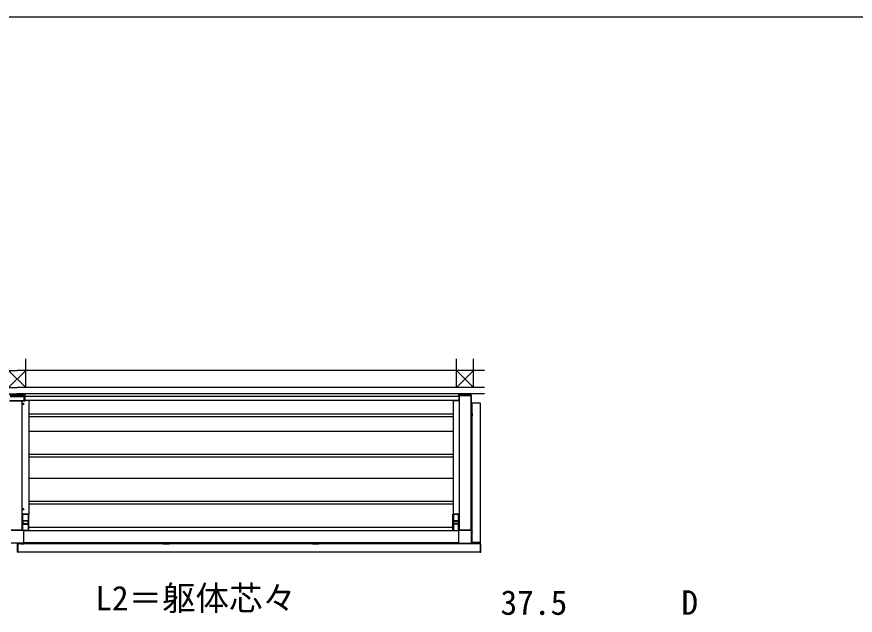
# Model space of a CAD drawing. Units: millimetres, scale not verified. Extents: x -10500 to 10500, y -15604 to 15536.
# Drawn here: x -4935 to 176, y 11350 to 14996 of the extents above; entities that cross this region are included whole.
import ezdxf
from ezdxf.enums import TextEntityAlignment as Align

# ---------------------------------------------------------------- set-up
doc = ezdxf.new("R2010")
doc.units = ezdxf.units.MM
doc.header["$LTSCALE"] = 80
for name, color, linetype in [('0-3_YKK_12', 2, 'Continuous'), ('0-4_YKK_13', 4, 'Continuous'), ('0-6_YKK_D', 6, 'Continuous'), ('0-7_YKK_ZWAK', 7, 'Continuous'), ('0-8_YSS_K', 3, 'Continuous')]:
    doc.layers.add(name, color=color, linetype=linetype)
doc.styles.add('ＭＳ ゴシック', font='')
doc.styles.get('ＭＳ ゴシック').set_extended_font_data('MS Gothic')

msp = doc.modelspace()

# ---------------------------------------------------------------- linework, layer by layer
at = {"layer": '0-3_YKK_12'}
for p, q in [((-2240.5, 12698.4), (-4895.3, 12698.4)), ((-2240.5, 12683.4), (-4885, 12683.4)), ((-2240.5, 12698.4), (-2240.5, 12658.4)), ((-2238.5, 12688.4), (-2238.5, 11868.09)), ((-2165.5, 12688.4), (-2238.5, 12688.4)), ((-2166, 12688.4), (-2166, 11868.02)), ((-2165.5, 12688.4), (-2165.5, 11867.88)), ((-4902, 11868.1), (-4902, 12655.4)), ((-2240.5, 12658.4), (-4884.7, 12658.4)), ((-4862, 12658.4), (-4862, 11965.9)), ((-2275, 12657.9), (-2238.5, 12657.9)), ((-2109.5, 12641.4), (-2159.5, 12641.4)), ((-2242.19, 11864.4), (-4892.8, 11864.4)), ((-2109, 11785.4), (-4927.5, 11785.4)), ((-4927.5, 11735.4), (-4927.5, 11785.4)), ((-2241.98, 11791.4), (-4893.02, 11791.4)), ((-2242.12, 11791.9), (-4892.88, 11791.9))]:
    msp.add_line(p, q, dxfattribs=at)
for points in [[(-2275, 12657.9), (-2275, 11965.9), (-2238.5, 11965.9)], [(-2109.5, 12641.4), (-2109.5, 11792.9), (-2159.5, 11792.9), (-2159.5, 12641.4)], [(-2109, 11785.4), (-2109, 11735.4), (-4927.5, 11735.4)]]:
    msp.add_lwpolyline(points, dxfattribs=at)
for centre in [(-4895.5, 12637.9), (-4895.5, 11995.9)]:
    msp.add_circle(centre, 4, dxfattribs=at)
at = {"layer": '0-4_YKK_13'}
for p, q in [((-4886.12, 12693.4), (-4978.88, 12693.4)), ((-4975, 12683), (-4890, 12683)), ((-4890, 12682.8), (-4975, 12682.8)), ((-4890.84, 12692.06), (-4974.16, 12692.06)), ((-4891, 12691.9), (-4974, 12691.9)), ((-4893, 12697.4), (-4972, 12697.4)), ((-4938.86, 12693.4), (-4933.86, 12698.4)), ((-4933.35, 12693.4), (-4938.35, 12698.4)), ((-4936.62, 12693.4), (-4931.62, 12698.4)), ((-4931.11, 12693.4), (-4936.11, 12698.4)), ((-4934.37, 12693.4), (-4929.37, 12698.4)), ((-4928.86, 12693.4), (-4933.86, 12698.4)), ((-4932.13, 12693.4), (-4927.13, 12698.4)), ((-4926.62, 12693.4), (-4931.62, 12698.4)), ((-4929.88, 12693.4), (-4924.88, 12698.4)), ((-4924.37, 12693.4), (-4929.37, 12698.4)), ((-4927.64, 12693.4), (-4922.64, 12698.4)), ((-4922.13, 12693.4), (-4927.13, 12698.4)), ((-4925.39, 12693.4), (-4920.39, 12698.4)), ((-4919.88, 12693.4), (-4924.88, 12698.4)), ((-4923.15, 12693.4), (-4918.15, 12698.4)), ((-4917.64, 12693.4), (-4922.64, 12698.4)), ((-4920.9, 12693.4), (-4915.9, 12698.4)), ((-4915.39, 12693.4), (-4920.39, 12698.4)), ((-4918.66, 12693.4), (-4913.66, 12698.4)), ((-4913.15, 12693.4), (-4918.15, 12698.4)), ((-4916.41, 12693.4), (-4911.41, 12698.4)), ((-4910.9, 12693.4), (-4915.9, 12698.4)), ((-4914.17, 12693.4), (-4909.17, 12698.4)), ((-4908.66, 12693.4), (-4913.66, 12698.4)), ((-4911.92, 12693.4), (-4906.92, 12698.4)), ((-4906.41, 12693.4), (-4911.41, 12698.4)), ((-4909.68, 12693.4), (-4904.68, 12698.4)), ((-4904.17, 12693.4), (-4909.17, 12698.4)), ((-4907.43, 12693.4), (-4902.43, 12698.4)), ((-4901.92, 12693.4), (-4906.92, 12698.4)), ((-4905.19, 12693.4), (-4900.19, 12698.4)), ((-4899.68, 12693.4), (-4904.68, 12698.4)), ((-4902.94, 12693.4), (-4897.94, 12698.4)), ((-4897.43, 12693.4), (-4902.43, 12698.4)), ((-4900.7, 12693.4), (-4895.7, 12698.4)), ((-4895.19, 12693.4), (-4900.19, 12698.4)), ((-4898.45, 12693.4), (-4893.45, 12698.4)), ((-4892.94, 12693.4), (-4897.94, 12698.4)), ((-4896.21, 12693.4), (-4891.21, 12698.4)), ((-4890.7, 12693.4), (-4895.7, 12698.4)), ((-4893.96, 12693.4), (-4888.96, 12698.4)), ((-4888.45, 12693.4), (-4893.45, 12698.4)), ((-4893, 12697.4), (-4893, 12693.4)), ((-4891.72, 12693.4), (-4886.72, 12698.4)), ((-4886.21, 12693.4), (-4891.21, 12698.4)), ((-4890, 12682.8), (-4890.32, 12656.97)), ((-4890.16, 12657.13), (-4889.84, 12682.65)), ((-4890, 12690.9), (-4890, 12683)), ((-4889.84, 12682.65), (-4889.84, 12691.06)), ((-4889.47, 12693.4), (-4885, 12697.87)), ((-4885, 12694.44), (-4888.96, 12698.4)), ((-4886.06, 12682.46), (-4888.85, 12682.46)), ((-4887.23, 12693.4), (-4885, 12695.63)), ((-4885, 12696.68), (-4886.72, 12698.4)), ((-4886.12, 12693.4), (-4886, 12693.4)), ((-4885.06, 12692.4), (-4885.06, 12682.65)), ((-4885, 12692.4), (-4885.06, 12692.4)), ((-4885.06, 12682.65), (-4884.75, 12657.13)), ((-2240.5, 12698.4), (-2164.5, 12698.4)), ((-2240.5, 12688.4), (-2240.5, 12698.4)), ((-2239.5, 12687.4), (-2238.5, 12687.4)), ((-2239, 12689.9), (-2239, 12688.4)), ((-2239, 12688.4), (-2165, 12688.4)), ((-2238, 12690.9), (-2166, 12690.9)), ((-2165.5, 12687.4), (-2165.5, 12687.4)), ((-2165, 12688.4), (-2165, 12689.9)), ((-2164.5, 12688.4), (-2164.5, 12698.4)), ((-4885.02, 12655.4), (-4979.98, 12655.4)), ((-4889.38, 12655.91), (-4975.62, 12655.91)), ((-4974.71, 12656.71), (-4890.29, 12656.71)), ((-4899.65, 12637.9), (-4891.35, 12637.9)), ((-4897.55, 12638.25), (-4897.55, 12637.55)), ((-4897.55, 12638.25), (-4896.35, 12638.25)), ((-4897.55, 12637.55), (-4896.35, 12637.55)), ((-4895.85, 12639.95), (-4895.15, 12639.95)), ((-4895.85, 12639.95), (-4895.85, 12638.75)), ((-4895.85, 12637.05), (-4895.85, 12635.85)), ((-4895.85, 12635.85), (-4895.15, 12635.85)), ((-4895.5, 12633.75), (-4895.5, 12642.05)), ((-4895.15, 12639.95), (-4895.15, 12638.75)), ((-4895.15, 12637.05), (-4895.15, 12635.85)), ((-4894.65, 12638.25), (-4893.45, 12638.25)), ((-4894.65, 12637.55), (-4893.45, 12637.55)), ((-4893.45, 12638.25), (-4893.45, 12637.55)), ((-4885.75, 12656.13), (-4889.16, 12656.13)), ((-4884.02, 12657.4), (-4884.7, 12658.08)), ((-4884.02, 12656.4), (-4884.02, 12657.4)), ((-2159.8, 12641.4), (-2159.7, 12642.96)), ((-2109.2, 12641.4), (-2159.8, 12641.4)), ((-2158.71, 12643.9), (-2158.41, 12643.9)), ((-2158.41, 12643.9), (-2110.59, 12643.9)), ((-2110.59, 12643.9), (-2110.29, 12643.9)), ((-2109.3, 12642.96), (-2109.2, 12641.4)), ((-4862, 12577.4), (-2275, 12577.4)), ((-2165.5, 12567.9), (-2165.5, 12582.4)), ((-2165.5, 12582.4), (-2159.5, 12582.4)), ((-2159.59, 12576.49), (-2159.59, 12567.51)), ((-2159.56, 12576.99), (-2159.5, 12577)), ((-2159.5, 12582.4), (-2159.5, 12577)), ((-4862, 12561.4), (-2275, 12561.4)), ((-2159.8, 12563.9), (-2165.5, 12563.9)), ((-2159.56, 12567.01), (-2159.5, 12567)), ((-2159.5, 12567), (-2159.5, 12564.2)), ((-4862, 12471.4), (-2275, 12471.4)), ((-4862, 12331.4), (-2275, 12331.4)), ((-4862, 12315.4), (-2275, 12315.4)), ((-4862, 12185.9), (-2275, 12185.9)), ((-4862, 12045.9), (-2275, 12045.9)), ((-4862, 12029.9), (-2275, 12029.9)), ((-4899.65, 11995.9), (-4891.35, 11995.9)), ((-4897.55, 11996.25), (-4897.55, 11995.55)), ((-4897.55, 11996.25), (-4896.35, 11996.25)), ((-4897.55, 11995.55), (-4896.35, 11995.55)), ((-4897, 11925.9), (-4897, 11965.9)), ((-4897, 11965.6), (-4866, 11965.6)), ((-4895.85, 11997.95), (-4895.15, 11997.95)), ((-4895.85, 11997.95), (-4895.85, 11996.75)), ((-4895.85, 11995.05), (-4895.85, 11993.85)), ((-4895.85, 11993.85), (-4895.15, 11993.85)), ((-4895.5, 11991.75), (-4895.5, 12000.05)), ((-4895.15, 11997.95), (-4895.15, 11996.75)), ((-4895.15, 11995.05), (-4895.15, 11993.85)), ((-4894.65, 11996.25), (-4893.45, 11996.25)), ((-4894.65, 11995.55), (-4893.45, 11995.55)), ((-4893.45, 11996.25), (-4893.45, 11995.55)), ((-2241.5, 11965.6), (-2272.5, 11965.6)), ((-2241.5, 11925.9), (-2241.5, 11965.9)), ((-4896.5, 11909.4), (-4896.5, 11922.4)), ((-4867.5, 11923.4), (-4895.5, 11923.4)), ((-4894.5, 11925.9), (-4894.5, 11923.4)), ((-4894.5, 11925.4), (-4868.5, 11925.4)), ((-4868.5, 11923.4), (-4868.5, 11925.9)), ((-4866.5, 11922.4), (-4866.5, 11909.4)), ((-2272, 11922.4), (-2272, 11909.4)), ((-2271, 11923.4), (-2243, 11923.4)), ((-2270, 11923.4), (-2270, 11925.9)), ((-2244, 11925.4), (-2270, 11925.4)), ((-2244, 11925.9), (-2244, 11923.4)), ((-2242, 11909.4), (-2242, 11922.4)), ((-4968.2, 11868.1), (-4896.8, 11868.1)), ((-4896.8, 11868.05), (-4968.2, 11868.05)), ((-4895.5, 11908.4), (-4867.5, 11908.4)), ((-4894.5, 11908.4), (-4894.5, 11905.9)), ((-4868.5, 11906.4), (-4894.5, 11906.4)), ((-4893.5, 11905.9), (-4869.5, 11905.9)), ((-4866, 11866.2), (-4893.4, 11866.2)), ((-4861, 11865.9), (-4893.23, 11865.9)), ((-4892.85, 11864.1), (-4892.85, 11792.7)), ((-4892.8, 11864.1), (-4892.8, 11792.7)), ((-4868.5, 11905.9), (-4868.5, 11908.4)), ((-2276, 11884.9), (-4861, 11884.9)), ((-2276, 11865.9), (-2241.77, 11865.9)), ((-2272.5, 11866.2), (-2241.6, 11866.2)), ((-2243, 11908.4), (-2271, 11908.4)), ((-2270, 11905.9), (-2270, 11908.4)), ((-2270, 11906.4), (-2244, 11906.4)), ((-2245, 11905.9), (-2269, 11905.9)), ((-2244, 11908.4), (-2244, 11905.9)), ((-2242.2, 11864.1), (-2242.2, 11792.7)), ((-2242.15, 11864.1), (-2242.15, 11792.7)), ((-2166.8, 11868.1), (-2238.2, 11868.1)), ((-2238.2, 11868.05), (-2166.8, 11868.05)), ((-2159.8, 11870.4), (-2165.5, 11870.4)), ((-2162.85, 11864.1), (-2162.85, 11792.7)), ((-2162.8, 11792.7), (-2162.8, 11864.1)), ((-2159.59, 11857.81), (-2159.59, 11866.79)), ((-2159.56, 11867.29), (-2159.5, 11867.3)), ((-2159.5, 11867.3), (-2159.5, 11870.1)), ((-2162.8, 11851.9), (-2159.5, 11851.9)), ((-2159.56, 11857.31), (-2159.5, 11857.3)), ((-2159.5, 11851.9), (-2159.5, 11857.3)), ((-4896.8, 11788.75), (-4968.2, 11788.75)), ((-4896.8, 11788.7), (-4968.2, 11788.7)), ((-4930, 11784.31), (-4930, 11784.61)), ((-4930, 11736.49), (-4930, 11784.31)), ((-4929.06, 11785.6), (-4927.5, 11785.7)), ((-4927.5, 11785.7), (-4927.5, 11735.1)), ((-4909, 11788.7), (-4909, 11785.4)), ((-4909, 11785.4), (-4903.6, 11785.4)), ((-4903.59, 11785.46), (-4903.6, 11785.4)), ((-4903.09, 11785.49), (-4894.11, 11785.49)), ((-4893.61, 11785.46), (-4893.6, 11785.4)), ((-4893.6, 11785.4), (-4890.8, 11785.4)), ((-4890.5, 11785.7), (-4890.5, 11791.4)), ((-4041.5, 11791.4), (-4041.5, 11785.7)), ((-4041.2, 11785.4), (-4038.4, 11785.4)), ((-4038.39, 11785.46), (-4038.4, 11785.4)), ((-4037.89, 11785.49), (-4028.91, 11785.49)), ((-4023, 11791.4), (-4037.5, 11791.4)), ((-4028.41, 11785.46), (-4028.4, 11785.4)), ((-4028.4, 11785.4), (-4023, 11785.4)), ((-4023, 11791.4), (-4023, 11791.37)), ((-4023, 11785.43), (-4023, 11785.4)), ((-4007.5, 11791.4), (-4022, 11791.4)), ((-4022, 11791.4), (-4022, 11791.37)), ((-4022, 11785.43), (-4022, 11785.4)), ((-4022, 11785.4), (-4016.6, 11785.4)), ((-4016.59, 11785.46), (-4016.6, 11785.4)), ((-4016.09, 11785.49), (-4007.11, 11785.49)), ((-4006.61, 11785.46), (-4006.6, 11785.4)), ((-4006.6, 11785.4), (-4003.8, 11785.4)), ((-4003.5, 11785.7), (-4003.5, 11791.4)), ((-3131.5, 11791.4), (-3131.5, 11785.7)), ((-3131.2, 11785.4), (-3128.4, 11785.4)), ((-3128.39, 11785.46), (-3128.4, 11785.4)), ((-3127.89, 11785.49), (-3118.91, 11785.49)), ((-3113, 11791.4), (-3127.5, 11791.4)), ((-3118.41, 11785.46), (-3118.4, 11785.4)), ((-3118.4, 11785.4), (-3113, 11785.4)), ((-3113, 11791.4), (-3113, 11791.37)), ((-3113, 11785.43), (-3113, 11785.4)), ((-3097.5, 11791.4), (-3112, 11791.4)), ((-3112, 11791.4), (-3112, 11791.37)), ((-3112, 11785.43), (-3112, 11785.4)), ((-3112, 11785.4), (-3106.6, 11785.4)), ((-3106.59, 11785.46), (-3106.6, 11785.4)), ((-3106.09, 11785.49), (-3097.11, 11785.49)), ((-3096.61, 11785.46), (-3096.6, 11785.4)), ((-3096.6, 11785.4), (-3093.8, 11785.4)), ((-3093.5, 11785.7), (-3093.5, 11791.4)), ((-2244.5, 11785.7), (-2244.5, 11791.4)), ((-2241.4, 11785.4), (-2244.2, 11785.4)), ((-2241.39, 11785.46), (-2241.4, 11785.4)), ((-2231.91, 11785.49), (-2240.89, 11785.49)), ((-2238.2, 11788.75), (-2166.8, 11788.75)), ((-2238.2, 11788.7), (-2166.8, 11788.7)), ((-2231.41, 11785.46), (-2231.4, 11785.4)), ((-2226, 11785.4), (-2231.4, 11785.4)), ((-2226, 11788.7), (-2226, 11785.4)), ((-2159.8, 11792.9), (-2159.7, 11791.34)), ((-2109.2, 11792.9), (-2159.8, 11792.9)), ((-2158.71, 11790.4), (-2158.41, 11790.4)), ((-2158.41, 11790.4), (-2110.59, 11790.4)), ((-2110.59, 11790.4), (-2110.29, 11790.4)), ((-2109.3, 11791.34), (-2109.2, 11792.9)), ((-2109, 11785.7), (-2109, 11735.1)), ((-2107.44, 11785.6), (-2109, 11785.7)), ((-2106.5, 11784.31), (-2106.5, 11784.61)), ((-2106.5, 11736.49), (-2106.5, 11784.31)), ((-4930, 11736.19), (-4930, 11736.49)), ((-4927.5, 11735.1), (-4929.06, 11735.2)), ((-2109, 11735.1), (-2107.44, 11735.2)), ((-2106.5, 11736.19), (-2106.5, 11736.49))]:
    msp.add_line(p, q, dxfattribs=at)
msp.add_lwpolyline([(-4885, 12693.4), (-4980, 12693.4), (-4980, 12698.4), (-4885, 12698.4)], close=True, dxfattribs=at)
for points in [[(-4885, 12692.4), (-4885, 12682.75), (-4884.7, 12658.08)], [(-4861, 11865.9), (-4861, 11965.9), (-4902, 11965.9), (-4902, 11868.1)], [(-4866, 11965.9), (-4866, 11925.9), (-4897, 11925.9)], [(-2276, 11865.9), (-2276, 11965.9), (-2238.5, 11965.9)], [(-2272.5, 11965.9), (-2272.5, 11925.9), (-2241.5, 11925.9)], [(-4897, 11868.09), (-4897, 11905.9), (-4893.5, 11905.9)], [(-4869.5, 11905.9), (-4866, 11905.9), (-4866, 11865.9)], [(-2269, 11905.9), (-2272.5, 11905.9), (-2272.5, 11865.9)], [(-2241.5, 11866.36), (-2241.5, 11905.9), (-2245, 11905.9)]]:
    msp.add_lwpolyline(points, dxfattribs=at)
for centre in [(-4895.5, 12637.9), (-4895.5, 11995.9)]:
    msp.add_circle(centre, 3.75, dxfattribs=at)
for centre, radius, start, end in [((-4889.05, 12684.07), 1.62, 240.62841, 277.13954), ((-4885.86, 12684.07), 1.62, 262.86046, 299.37159), ((-2238, 12689.9), 1, 90, 180), ((-2166, 12689.9), 1, 0, 90), ((-4896.35, 12638.75), 0.5, 270, 0), ((-4896.35, 12637.05), 0.5, 0, 90), ((-4894.65, 12638.75), 0.5, 180, 270), ((-4894.65, 12637.05), 0.5, 90, 180), ((-4889.15, 12657.13), 1, 180.24971, 269.75029), ((-4885.76, 12657.13), 1, 270.24971, 359.75029), ((-2158.71, 12642.9), 1, 90, 176.5), ((-2110.29, 12642.9), 1, 3.5, 90), ((-4896.35, 11996.75), 0.5, 270, 0), ((-4896.35, 11995.05), 0.5, 0, 90), ((-4894.65, 11996.75), 0.5, 180, 270), ((-4894.65, 11995.05), 0.5, 90, 180), ((-4895.5, 11922.4), 1, 90, 180), ((-4895.5, 11909.4), 1, 180, 270), ((-4867.5, 11922.4), 1, 0, 90), ((-4867.5, 11909.4), 1, 270, 0), ((-2271, 11922.4), 1, 90, 180), ((-2271, 11909.4), 1, 180, 270), ((-2243, 11922.4), 1, 0, 90), ((-2243, 11909.4), 1, 270, 0), ((-4932.5, 11862.3), 6.1, 71.95614, 108.04386), ((-4896.8, 11864.1), 4, 0, 90), ((-4896.8, 11864.1), 3.95, 0, 90), ((-2238.2, 11864.1), 4, 90, 180), ((-2238.2, 11864.1), 3.95, 90, 180), ((-2166.8, 11864.1), 4, 0, 90), ((-2166.8, 11864.1), 3.95, 0, 90), ((-2168.6, 11828.4), 6.1, 341.95614, 18.04386), ((-4929, 11784.61), 1, 93.5, 180), ((-4896.8, 11792.7), 4, 270, 0), ((-4896.8, 11792.7), 3.95, 270, 0), ((-2238.2, 11792.7), 4, 180, 270), ((-2238.2, 11792.7), 3.95, 180, 270), ((-2166.8, 11792.7), 3.95, 270, 0), ((-2166.8, 11792.7), 4, 270, 0), ((-2158.71, 11791.4), 1, 183.5, 270), ((-2110.29, 11791.4), 1, 270, 356.5), ((-2107.5, 11784.61), 1, 0, 86.5), ((-4929, 11736.19), 1, 180, 266.5), ((-2107.5, 11736.19), 1, 273.5, 0)]:
    msp.add_arc(centre, radius, start, end, dxfattribs=at)
for centre, major_axis, ratio, start_param, end_param in [((-4891, 12690.9), (0.71, 0.71), 0.99628, 5.4996506, 7.06672), ((-4890.85, 12691.05), (0.715, 0.715), 0.988936, 5.4996506, 7.06672), ((-4890.06, 12683), (0, 1), 0.061163, 4.5149934, 4.712389), ((-4886.12, 12692.4), (1, 0), 0.998135, 1.5097098, 1.5707963), ((-4886.06, 12692.4), (0.728, -0.728), 0.940706, 0.8159414, 2.3256512), ((-4886, 12692.4), (1, 0), 0.998135, 6.2831853, 7.8539816), ((-2239.5, 12688.4), (-0.71, -0.71), 0.99628, 5.4996506, 7.06672), ((-2165.5, 12688.4), (0.71, -0.71), 0.99628, 5.4996506, 7.06672), ((-4889.32, 12656.97), (0.454, 0.912), 0.980003, 2.0281111, 2.2828663), ((-4889.38, 12656.91), (-0.387, 0.935), 0.917237, 1.4051043, 2.7174186), ((-4885.02, 12656.4), (0.71, -0.71), 0.99628, 5.4996506, 7.06672), ((-2159.56, 12576.49), (0, -0.5), 0.061163, 3.1503193, 4.712389), ((-2159.8, 12564.2), (-0.213, 0.213), 0.99628, 2.358058, 3.9251274), ((-2159.56, 12567.51), (0, -0.5), 0.061163, 4.712389, 6.2744587), ((-2159.8, 11870.1), (-0.213, -0.213), 0.99628, 2.358058, 3.9251274), ((-2159.56, 11866.79), (0, 0.5), 0.061163, 0.0087266, 1.5707963), ((-2159.56, 11857.81), (0, 0.5), 0.061163, 1.5707963, 3.132866), ((-4903.09, 11785.46), (0.5, 0), 0.061163, 1.5707963, 3.132866), ((-4894.11, 11785.46), (0.5, 0), 0.061163, 0.0087266, 1.5707963), ((-4890.8, 11785.7), (-0.213, 0.213), 0.99628, 2.358058, 3.9251274), ((-4041.2, 11785.7), (0.213, 0.213), 0.99628, 2.358058, 3.9251274), ((-4037.89, 11785.46), (0.5, 0), 0.061163, 1.5707963, 3.132866), ((-4028.91, 11785.46), (0.5, 0), 0.061163, 0.0087266, 1.5707963), ((-4022.5, 11791.37), (0.5, 0), 0.061163, 3.1415927, 6.2831853), ((-4022.5, 11785.43), (0.5, 0), 0.061163, 6.2831853, 9.424778), ((-4016.09, 11785.46), (0.5, 0), 0.061163, 1.5707963, 3.132866), ((-4007.11, 11785.46), (0.5, 0), 0.061163, 0.0087266, 1.5707963), ((-4003.8, 11785.7), (-0.213, 0.213), 0.99628, 2.358058, 3.9251274), ((-3131.2, 11785.7), (0.213, 0.213), 0.99628, 2.358058, 3.9251274), ((-3127.89, 11785.46), (0.5, 0), 0.061163, 1.5707963, 3.132866), ((-3118.91, 11785.46), (0.5, 0), 0.061163, 0.0087266, 1.5707963), ((-3112.5, 11791.37), (0.5, 0), 0.061163, 3.1415927, 6.2831853), ((-3112.5, 11785.43), (0.5, 0), 0.061163, 6.2831853, 9.424778), ((-3106.09, 11785.46), (0.5, 0), 0.061163, 1.5707963, 3.132866), ((-3097.11, 11785.46), (0.5, 0), 0.061163, 0.0087266, 1.5707963), ((-3093.8, 11785.7), (-0.213, 0.213), 0.99628, 2.358058, 3.9251274), ((-2244.2, 11785.7), (0.213, 0.213), 0.99628, 2.358058, 3.9251274), ((-2240.89, 11785.46), (-0.5, 0), 0.061163, 4.712389, 6.2744587), ((-2231.91, 11785.46), (-0.5, 0), 0.061163, 3.1503193, 4.712389)]:
    msp.add_ellipse(centre, major_axis=major_axis, ratio=ratio, start_param=start_param, end_param=end_param, dxfattribs=at)
at = {"layer": '0-7_YKK_ZWAK'}
msp.add_line((-10500, 14996.4), (10500, 14996.4), dxfattribs=at)
at = {"layer": '0-8_YSS_K'}
for p, q in [((-4880, 12737.4), (-4880, 12912.4)), ((-2255, 12737.4), (-2255, 12912.4)), ((-2150, 12737.4), (-2150, 12912.4)), ((-7781, 12842.4), (-4932.5, 12842.4)), ((-4985, 12842.4), (-4880, 12737.4)), ((-4880, 12842.4), (-4985, 12737.4)), ((-2084, 12842.4), (-4932.5, 12842.4)), ((-2150, 12842.4), (-2255, 12737.4)), ((-2255, 12842.4), (-2150, 12737.4)), ((-7781, 12737.4), (-4932.5, 12737.4)), ((-2084, 12737.4), (-4932.5, 12737.4)), ((-7781, 12698.4), (-4932.5, 12698.4)), ((-2084, 12698.4), (-4932.5, 12698.4))]:
    msp.add_line(p, q, dxfattribs=at)

# ---------------------------------------------------------------- texts
at = {"layer": '0-6_YKK_D', "style": 'ＭＳ ゴシック'}
for s, p in [('L2＝躯体芯々', (-4456.52, 11334.69)), ('37.5', (-1986.07, 11308.03)), ('D', (-883.28, 11308.03))]:
    msp.add_text(s, height=149.6, dxfattribs=at).set_placement(p, align=Align.BOTTOM_LEFT)

doc.saveas('drawing.dxf')
